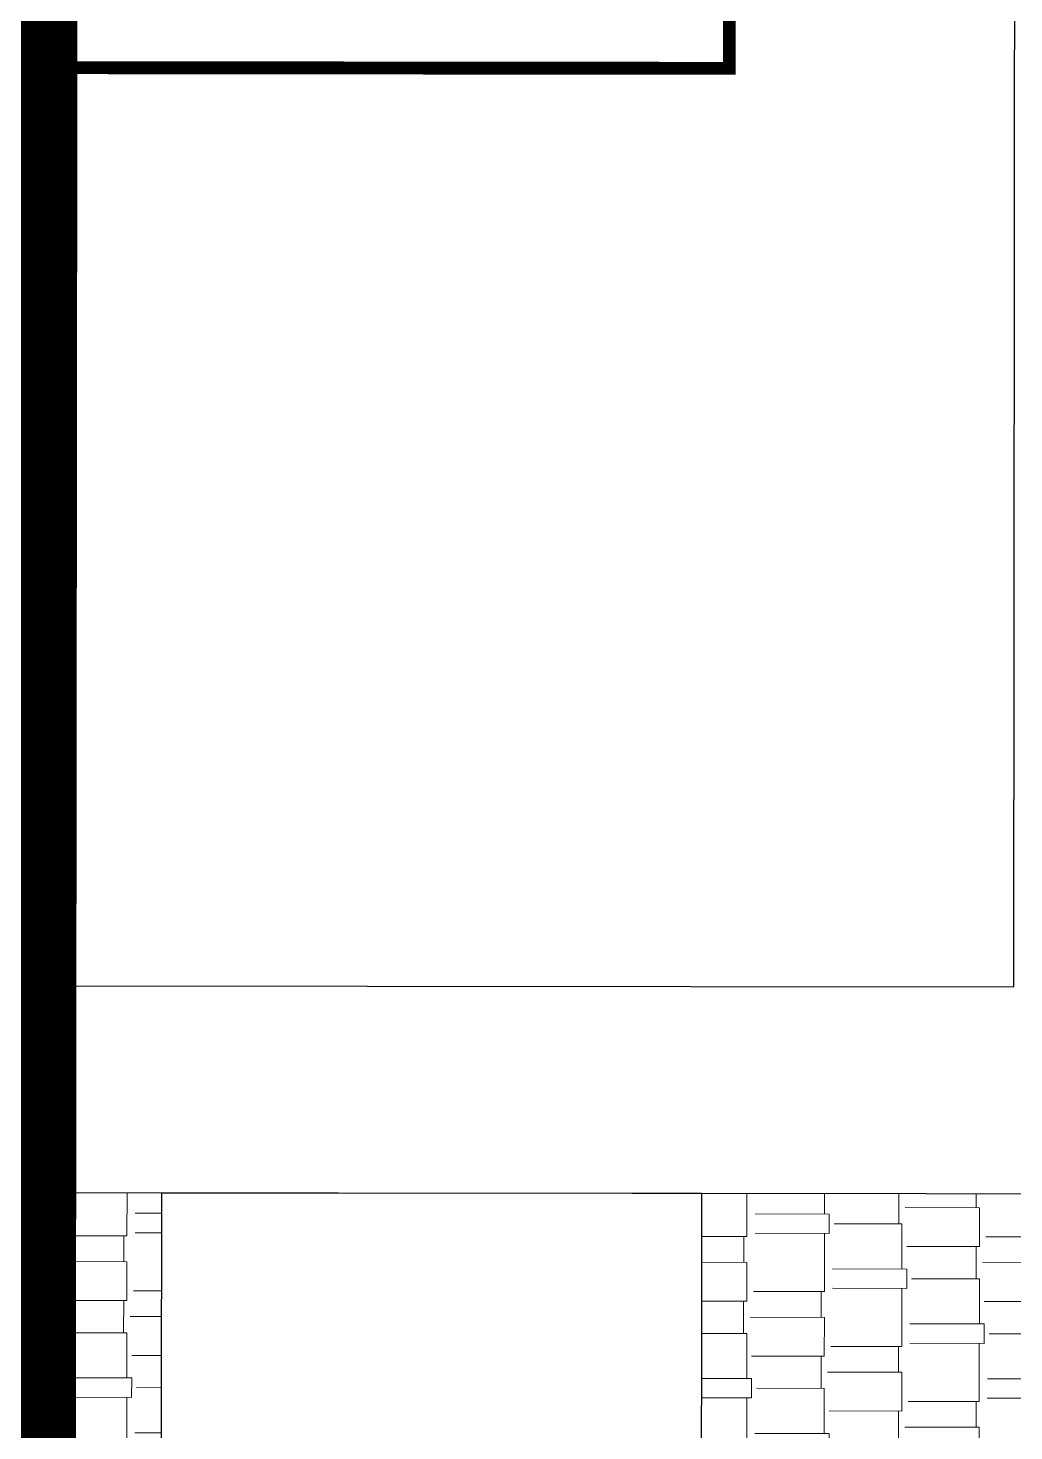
# Model space of a CAD drawing. Header units: millimetres. Extents: x -1030105 to 906887, y -616134 to 1220667.
# Drawn here: x -647783 to -640150, y -469976 to -459114 of the extents above; entities that cross this region are included whole.
import ezdxf

# ---------------------------------------------------------------- set-up
doc = ezdxf.new("R2010")
doc.units = ezdxf.units.MM
doc.header["$MEASUREMENT"] = 0
doc.linetypes.add('240930  KHU B- TMB gời inno$0$HIDDEN_FEATURES', pattern=[0.16, 0.12, -0.04])
doc.linetypes.add('HIDDEN', pattern=[9.525, 6.35, -3.175])
doc.layers.get('Defpoints').update_dxf_attribs({"color": 1})
doc.layers.add('+ toa do mong', color=7, linetype='Continuous', true_color=0xfa1a05)
for name, color, linetype, lineweight in [('240930  KHU B- TMB gời inno$0$1. I-FURN', 252, 'Continuous', 18), ('240930  KHU B- TMB gời inno$0$A-WALL', 1, 'Continuous', 30), ('GFA', 6, 'Continuous', 0), ('HATCH', 8, 'Continuous', 5)]:
    doc.layers.add(name, color=color, linetype=linetype, lineweight=lineweight)
for name, color, linetype in [('240930  KHU B- TMB gời inno$0$DA-WALL-LOW', 1, 'Continuous'), ('240930  KHU B- TMB gời inno$0$TMB-KHU B-XREF$0$Xref-LBC-Plot$0$DA-SITE-CNTR1', 8, 'Continuous'), ('240930  KHU B- TMB gời inno$0$XREF_LBC_ZONE B_BEACH VILLA 22 11 11$0$DA-FLOR-OTLN', 9, 'Continuous'), ('240930  KHU B- TMB gời inno$0$XREF_LBC_ZONE B_BEACH VILLA 22 11 11$0$DA-FLOR-PATT', 251, 'Continuous'), ('240930  KHU B- TMB gời inno$0$XREF_LBC_ZONE B_BEACH VILLA 22 11 11$0$DA-WALL-LOW', 1, 'Continuous'), ('ranh dat', 7, 'Continuous'), ('TMB-KHU B-XREF$0$Xref-LBC-Plot$0$DA-SITE-CNTR1', 8, 'Continuous')]:
    doc.layers.add(name, color=color, linetype=linetype)
doc.layers.add('TMB-KHU B-XREF$0$GRASS', color=95, linetype='Continuous', lineweight=0, transparency=0.6)

# ---------------------------------------------------------------- blocks, each defined once
blk = doc.blocks.new('*U1352')
at = {"ltscale": 0.2}
blk.add_wipeout([(1098, 2400), (1098, 0), (0, 0), (0, 2400)], dxfattribs=at)
at = {"linetype": '240930  KHU B- TMB gời inno$0$HIDDEN_FEATURES', "ltscale": 20}
blk.add_lwpolyline([(0, 2400), (0, 0), (1098, 0), (1098, 2400)], close=True, dxfattribs=at)
blk = doc.blocks.new('240930  KHU B- TMB gời inno$0$sdfdfedfre r')
at = {"layer": 'Defpoints', "color": 252, "elevation": 0}
blk.add_lwpolyline([(20000.074, -1680.868), (20000.074, -1679.967), (19998.074, -1679.967), (19998.074, -1680.868)], close=True, dxfattribs=at)
at = {"color": 252}
blk.add_wipeout([(19993.074, -1639.252), (20007.332, -1639.252), (20007.332, -1644.752), (20005.274, -1644.752), (20005.274, -1658.868), (20006.474, -1658.868), (20006.474, -1666.468), (20005.274, -1666.468), (20005.274, -1684.268), (20005.474, -1684.268), (20005.474, -1687.018), (20000.374, -1687.018), (20000.374, -1684.268), (20000.274, -1684.268), (20000.274, -1686.768), (20000.074, -1686.768), (20000.074, -1680.868), (19998.074, -1680.868), (19998.074, -1681.399), (19998.574, -1681.399), (19998.574, -1681.899), (19995.574, -1681.899), (19995.574, -1682.168), (19992.774, -1682.168), (19992.774, -1679.967), (19992.574, -1679.967), (19992.574, -1658.868), (19993.074, -1658.868)], dxfattribs=at).dxf.layer = '240930  KHU B- TMB gời inno$0$A-WALL'
at = {"layer": '240930  KHU B- TMB gời inno$0$XREF_LBC_ZONE B_BEACH VILLA 22 11 11$0$DA-FLOR-PATT'}
h = blk.add_hatch(dxfattribs=at)
h.set_pattern_fill('DASH', color=153, scale=0.04)
h.set_pattern_definition([(360, (20057.18209, -1552.47807), (0.127, 0.127), [0.127, -0.127])])
h.paths.add_polyline_path([(19993.406, -1680.006), (19994.206, -1680.006), (19994.206, -1680.806), (19993.406, -1680.806)], flags=16)
h.paths.add_polyline_path([(19995.454, -1678.718), (19995.454, -1682.068), (19992.874, -1682.068), (19992.874, -1678.718)])
at = {"layer": '240930  KHU B- TMB gời inno$0$1. I-FURN'}
blk.add_lwpolyline([(20000.074, -1679.967), (20000.074, -1676.668)], dxfattribs=at)
at = {"layer": '240930  KHU B- TMB gời inno$0$DA-WALL-LOW', "color": 252}
blk.add_lwpolyline([(20002.024, -1659.868), (20002.024, -1658.868), (20006.474, -1658.868), (20006.474, -1666.468), (20005.274, -1666.468), (20005.274, -1684.268), (20000.174, -1684.268), (20000.174, -1681.768), (20000.074, -1681.768), (20000.074, -1679.967)], dxfattribs=at)
at = {"layer": '240930  KHU B- TMB gời inno$0$XREF_LBC_ZONE B_BEACH VILLA 22 11 11$0$DA-FLOR-OTLN'}
for points in [[(19995.574, -1678.618), (19995.574, -1682.168), (19992.774, -1682.168), (19992.774, -1678.618)], [(19995.454, -1678.718), (19995.454, -1682.068), (19992.874, -1682.068), (19992.874, -1678.718)]]:
    blk.add_lwpolyline(points, close=True, dxfattribs=at)
at = {"layer": '240930  KHU B- TMB gời inno$0$XREF_LBC_ZONE B_BEACH VILLA 22 11 11$0$DA-FLOR-OTLN', "elevation": 0}
blk.add_lwpolyline([(19998.074, -1681.899), (19998.074, -1678.968), (19996.074, -1678.968), (19996.074, -1681.899)], close=True, dxfattribs=at)
at = {"layer": '240930  KHU B- TMB gời inno$0$XREF_LBC_ZONE B_BEACH VILLA 22 11 11$0$DA-FLOR-PATT'}
for points in [[(19994.206, -1680.006), (19994.206, -1680.806), (19993.406, -1680.806), (19993.406, -1680.006)], [(19994.106, -1680.106), (19994.106, -1680.706), (19993.506, -1680.706), (19993.506, -1680.106)]]:
    blk.add_lwpolyline(points, close=True, dxfattribs=at)
at = {"layer": '240930  KHU B- TMB gời inno$0$XREF_LBC_ZONE B_BEACH VILLA 22 11 11$0$DA-FLOR-PATT', "extrusion": (-1.10945e-15, -4.83519e-08, -1), "xscale": 0.001, "yscale": 0.001, "zscale": -0.001, "rotation": 270}
blk.add_blockref('*U1352', (-19998.474, -1681.899, 0), dxfattribs=at)
at = {"layer": 'GFA', "true_color": 0x8c7854}
h = blk.add_hatch(dxfattribs=at)
h.set_pattern_fill('DOLMIT', color=35, scale=0.407086, angle=180)
h.set_pattern_definition([(180, (0, 0), (3e-17, -0.10177157847), []), (225, (0, 0), (0.2035431566, -0.2035431566), [0.1439267465, -0.287853493])])
h.paths.add_polyline_path([(19998.474, -1681.899), (19996.074, -1681.899), (19996.074, -1682.997), (19998.474, -1682.997)])
h.paths.add_polyline_path([(19999.009, -1683.146), (19996.767, -1683.146), (19996.767, -1684.244), (19999.009, -1684.244)])
h.paths.add_polyline_path([(19999.009, -1684.39), (19996.074, -1684.39), (19996.074, -1684.939), (19999.009, -1684.939)])
h.paths.add_polyline_path([(19999.472, -1685.062), (19997.23, -1685.062), (19997.23, -1685.611), (19999.472, -1685.611)])
h.paths.add_polyline_path([(19998.964, -1685.863), (19996.722, -1685.863), (19996.722, -1686.412), (19998.964, -1686.412)])
h.paths.add_polyline_path([(19998.97, -1686.642), (19996.728, -1686.642), (19996.728, -1687.191), (19998.97, -1687.191)])
at = {"layer": '240930  KHU B- TMB gời inno$0$DA-WALL-LOW', "color": 252}
blk.add_lwpolyline([(19996.074, -1679.967), (19996.074, -1681.899), (19998.074, -1681.899), (19998.074, -1681.268)], dxfattribs=at)
at = {"layer": '240930  KHU B- TMB gời inno$0$XREF_LBC_ZONE B_BEACH VILLA 22 11 11$0$DA-FLOR-OTLN'}
blk.add_line((19996.074, -1681.899, 0), (19998.074, -1681.899, 0), dxfattribs=at)
at = {"layer": '240930  KHU B- TMB gời inno$0$XREF_LBC_ZONE B_BEACH VILLA 22 11 11$0$DA-WALL-LOW', "color": 252, "elevation": 0}
for points in [[(19995.574, -1681.399), (19995.574, -1681.899), (19996.074, -1681.899), (19996.074, -1681.399)], [(19998.074, -1681.399), (19998.074, -1681.899), (19998.574, -1681.899), (19998.574, -1681.399)], [(19995.624, -1681.849), (19996.024, -1681.849), (19996.024, -1681.449), (19995.624, -1681.449)], [(19998.124, -1681.849), (19998.524, -1681.849), (19998.524, -1681.449), (19998.124, -1681.449)]]:
    blk.add_lwpolyline(points, close=True, dxfattribs=at)
at = {"color": 2}
blk.add_wipeout([(19992.574, -1683.423), (19996.269, -1683.423), (19996.269, -1685.023), (19999.924, -1685.023), (19999.924, -1685.168), (20000.269, -1685.168), (20000.269, -1686.873), (20004.674, -1686.873), (20004.674, -1685.168), (20005.019, -1685.168), (20005.019, -1669.923), (20006.424, -1669.923), (20006.424, -1662.113), (20000.269, -1662.113), (20000.269, -1664.468), (19999.179, -1664.468), (19999.179, -1663.313), (19992.574, -1663.313)], dxfattribs=at).dxf.layer = 'Defpoints'
blk.add_wipeout([(20004.674, -1686.873), (20004.674, -1685.168), (20005.019, -1685.168), (20005.019, -1669.923), (20006.424, -1669.923), (20006.424, -1662.113), (20000.269, -1662.113), (20000.269, -1664.468), (19999.179, -1664.468), (19999.179, -1663.313), (19992.574, -1663.313), (19992.574, -1683.423), (19996.269, -1683.423), (19996.269, -1685.023), (19999.924, -1685.023), (19999.924, -1685.168), (20000.269, -1685.168), (20000.269, -1686.873)], dxfattribs=at).dxf.layer = 'HATCH'
at = {"layer": 'GFA', "true_color": 0xb75434}
h = blk.add_hatch(dxfattribs=at)
h.set_pattern_fill('AR-RSHKE', color=15, scale=0.05, angle=90)
h.set_pattern_definition([(90, (-36.3218, 7.37444), (-0.6, 1.275), [0.3, -0.25, 0.35, -0.15, 0.45, -0.2]), (90, (-36.3468, 7.67444), (-0.6, 1.275), [0.25, -0.95, 0.2, -0.3]), (90, (-36.2843, 8.27444), (-0.6, 1.275), [0.15, -1.55]), (180, (-36.3218, 7.37444), (-0.6, -0.425), [0.575, -1.825]), (180, (-36.3218, 7.67444), (-0.6, -0.425), [0.5625, -1.8375]), (180, (-36.3218, 7.92444), (-0.6, -0.425), [0.525, -1.875]), (180, (-36.2843, 8.27444), (-0.6, -0.425), [0.575, -1.825]), (180, (-36.2843, 8.42444), (-0.6, -0.425), [0.575, -1.825]), (180, (-36.3218, 8.87444), (-0.6, -0.425), [0.55, -1.85])])
h.paths.add_polyline_path([(20001.679, -1684.968), (20004.819, -1684.968), (20004.819, -1664.668), (19992.774, -1664.668), (19992.774, -1673.113), (19993.484, -1673.113), (19993.484, -1669.828), (19997.664, -1669.828), (19997.664, -1673.113), (20001.679, -1673.113)])
at = {"layer": '+ toa do mong', "linetype": 'HIDDEN', "ltscale": 100, "const_width": 0.1}
blk.add_lwpolyline([(19999.924, -1685.023), (19999.924, -1685.168), (20005.019, -1685.168), (20005.019, -1664.468), (19992.574, -1664.468), (19992.574, -1681.823), (19997.869, -1681.823), (19997.869, -1683.423), (19999.924, -1683.423), (19999.924, -1685.168)], dxfattribs=at)
at = {"color": 7}
for points in [[(20000.269, -1685.023), (20000.269, -1685.168), (20005.019, -1685.168), (20005.019, -1664.468), (19992.574, -1664.468), (19992.574, -1673.113)], [(20001.679, -1684.968), (20004.819, -1684.968), (20004.819, -1664.668), (19992.774, -1664.668), (19992.774, -1673.113)]]:
    blk.add_lwpolyline(points, dxfattribs=at)
for points in [[(19997.664, -1673.113), (19997.664, -1669.828), (19993.484, -1669.828), (19993.484, -1673.113)], [(20001.679, -1673.113), (20001.679, -1685.023), (19996.269, -1685.023), (19996.269, -1683.423), (19992.574, -1683.423), (19992.574, -1673.113)]]:
    blk.add_lwpolyline(points, close=True, dxfattribs=at)
at = {"color": 252}
blk.add_lwpolyline([(20000.079, -1674.713), (20000.079, -1683.423), (19997.869, -1683.423), (19997.869, -1681.823), (19992.574, -1681.823), (19992.574, -1674.713)], close=True, dxfattribs=at)
blk = doc.blocks.new('240930  KHU B- TMB gời inno$0$A$C55f665a7')
at = {"rotation": 179.9999999999999}
blk.add_blockref('240930  KHU B- TMB gời inno$0$sdfdfedfre r', (20362.388, -1776.954, -0.198), dxfattribs=at)
at = {"xscale": -0.9999999999999991, "rotation": 179.9999999999999}
blk.add_blockref('240930  KHU B- TMB gời inno$0$sdfdfedfre r', (-19622.76, -1776.954, -0.198), dxfattribs=at)

msp = doc.modelspace()

# ---------------------------------------------------------------- hatches: boundary and pattern name
at = {"layer": 'TMB-KHU B-XREF$0$GRASS', "true_color": 0x3d6827}
h = msp.add_hatch(dxfattribs=at)
h.set_pattern_fill('CROSS', color=79, scale=2000, angle=-0.0605062)
h.set_pattern_definition([(359.939493816, (-1186721561.66, -431575606.1), (500.52773717, 499.47170523), [250, -750]), (89.939493816, (-1186721436.8, -431575731.24), (-499.47170523, 500.52773717), [250, -750])])
h.paths.add_polyline_path([(-532195.447, -504328.015), (-532160.438, -449322.924), (-565163.916, -449301.919), (-565166.564, -451809.425), (-598159.414, -451774.583), (-598156.774, -449274.584), (-631159.133, -449239.733), (-631161.773, -451739.731), (-664164.132, -451704.88), (-664161.492, -449204.881), (-697163.851, -449170.03), (-697166.491, -451670.028), (-730182.461, -451635.162), (-730237.884, -504117.412)])

# ---------------------------------------------------------------- next in the draw order: block references
at = {"extrusion": (2.64092e-09, -1.16997e-09, 1), "xscale": 1000, "yscale": 1000, "zscale": 1000, "rotation": 359.939493815354}
msp.add_blockref('240930  KHU B- TMB gời inno$0$A$C55f665a7', (-1017362.464, -363899.137, 200.73), dxfattribs=at)

# ---------------------------------------------------------------- next in the draw order: linework, layer by layer
at = {"layer": '240930  KHU B- TMB gời inno$0$TMB-KHU B-XREF$0$Xref-LBC-Plot$0$DA-SITE-CNTR1'}
for points in [[(-647641.007, -451738.214), (-664140.997, -451720.018), (-664198.886, -504212.706), (-647698.901, -504235.455), (-647698.901, -504234.895)], [(-631136.263, -451756.415), (-631141.017, -451756.41), (-647641.007, -451738.214), (-647698.901, -504234.895), (-647698.901, -504235.455), (-641706.038, -504243.718), (-631198.915, -504256.475)]]:
    msp.add_lwpolyline(points, close=True, dxfattribs=at)
at = {"layer": 'ranh dat'}
for points in [[(-647641.007, -451738.214), (-664140.997, -451720.018), (-664198.886, -504212.706), (-647698.901, -504235.455), (-647698.901, -504234.895)], [(-631136.263, -451756.415), (-631141.017, -451756.41), (-647641.007, -451738.214), (-647698.901, -504234.895), (-647698.901, -504235.455), (-641706.038, -504243.718), (-631198.915, -504256.475)]]:
    msp.add_lwpolyline(points, close=True, dxfattribs=at)
at = {"layer": 'TMB-KHU B-XREF$0$Xref-LBC-Plot$0$DA-SITE-CNTR1', "extrusion": (2.65549e-09, 1.26306e-08, 1), "const_width": 500, "elevation": -0.163}
msp.add_lwpolyline([(-647698.874, -504219), (-647643.436, -451722.317)], dxfattribs=at)

doc.saveas('drawing.dxf')
